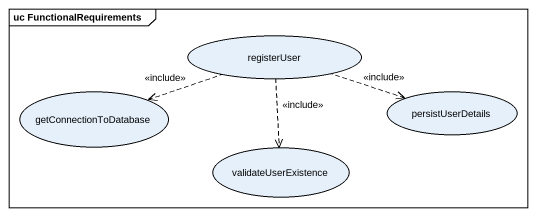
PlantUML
@startuml
mainframe uc FunctionalRequirements
usecase registerUser
usecase getConnectionToDatabase
usecase persistUserDetails
usecase validateUserExistence
registerUser .left.> getConnectionToDatabase : <<include>>
registerUser .right.> persistUserDetails : <<include>>
registerUser ..> validateUserExistence : <<include>>
@enduml
